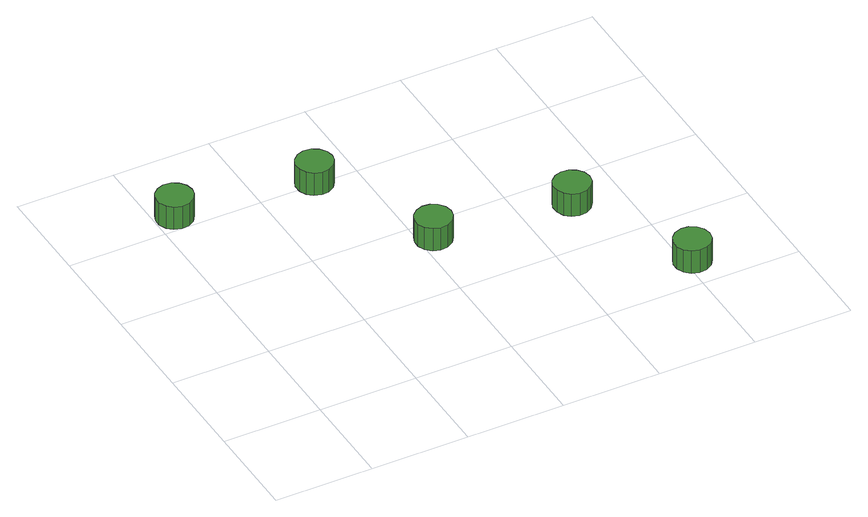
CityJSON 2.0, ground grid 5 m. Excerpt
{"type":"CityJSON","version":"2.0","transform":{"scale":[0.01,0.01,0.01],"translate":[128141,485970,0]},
"CityObjects":{
"tree1":{"type":"SolitaryVegetationObject","attributes":{"function":"something"},"geometry":[{"type":"MultiSurface","lod":"1","boundaries":[[[0,1,2,3,4,5,6,7,8,9,10,11,12,13,14]],[[15,16,17,18,19,20,21,22,23,24,25,26,27,28,29]],[[0,29,28,1]],[[1,28,27,2]],[[2,27,26,3]],[[3,26,25,4]],[[4,25,24,5]],[[5,24,23,6]],[[6,23,22,7]],[[7,22,21,8]],[[8,21,20,9]],[[9,20,19,10]],[[10,19,18,11]],[[11,18,17,12]],[[12,17,16,13]],[[13,16,15,14]],[[14,15,29,0]]]}]},
"tree2":{"type":"SolitaryVegetationObject","attributes":{"function":"something"},"geometry":[{"type":"MultiSurface","lod":"1","boundaries":[[[30,31,32,33,34,35,36,37,38,39,40,41,42,43,44]],[[45,46,47,48,49,50,51,52,53,54,55,56,57,58,59]],[[30,59,58,31]],[[31,58,57,32]],[[32,57,56,33]],[[33,56,55,34]],[[34,55,54,35]],[[35,54,53,36]],[[36,53,52,37]],[[37,52,51,38]],[[38,51,50,39]],[[39,50,49,40]],[[40,49,48,41]],[[41,48,47,42]],[[42,47,46,43]],[[43,46,45,44]],[[44,45,59,30]]]}]},
"tree3":{"type":"SolitaryVegetationObject","attributes":{"function":"something"},"geometry":[{"type":"MultiSurface","lod":"1","boundaries":[[[60,61,62,63,64,65,66,67,68,69,70,71,72,73,74]],[[75,76,77,78,79,80,81,82,83,84,85,86,87,88,89]],[[60,89,88,61]],[[61,88,87,62]],[[62,87,86,63]],[[63,86,85,64]],[[64,85,84,65]],[[65,84,83,66]],[[66,83,82,67]],[[67,82,81,68]],[[68,81,80,69]],[[69,80,79,70]],[[70,79,78,71]],[[71,78,77,72]],[[72,77,76,73]],[[73,76,75,74]],[[74,75,89,60]]]}]},
"tree4":{"type":"SolitaryVegetationObject","attributes":{"function":"something"},"geometry":[{"type":"MultiSurface","lod":"1","boundaries":[[[90,91,92,93,94,95,96,97,98,99,100,101,102,103,104]],[[105,106,107,108,109,110,111,112,113,114,115,116,117,118,119]],[[90,119,118,91]],[[91,118,117,92]],[[92,117,116,93]],[[93,116,115,94]],[[94,115,114,95]],[[95,114,113,96]],[[96,113,112,97]],[[97,112,111,98]],[[98,111,110,99]],[[99,110,109,100]],[[100,109,108,101]],[[101,108,107,102]],[[102,107,106,103]],[[103,106,105,104]],[[104,105,119,90]]]}]},
"tree5":{"type":"SolitaryVegetationObject","attributes":{"function":"something"},"geometry":[{"type":"MultiSurface","lod":"1","boundaries":[[[120,121,122,123,124,125,126,127,128,129,130,131,132,133,134]],[[135,136,137,138,139,140,141,142,143,144,145,146,147,148,149]],[[120,149,148,121]],[[121,148,147,122]],[[122,147,146,123]],[[123,146,145,124]],[[124,145,144,125]],[[125,144,143,126]],[[126,143,142,127]],[[127,142,141,128]],[[128,141,140,129]],[[129,140,139,130]],[[130,139,138,131]],[[131,138,137,132]],[[132,137,136,133]],[[133,136,135,134]],[[134,135,149,120]]]}]}
},
"vertices":[
[191,1591,190],[183,1629,190],[161,1660,190],[128,1679,190],[89,1683,190],[53,1671,190],[24,1646,190],[8,1610,190],[8,1572,190],[24,1537,190],[53,1511,190],[89,1499,190],[128,1503,190],[161,1522,190],[183,1554,190],[183,1554,61],[161,1522,61],[128,1503,61],[89,1499,61],[53,1511,61],[24,1537,61],[8,1572,61],[8,1610,61],[24,1646,61],[53,1671,61],[89,1683,61],[128,1679,61],[161,1660,61],[183,1629,61],[191,1591,61],
[872,1498,200],[864,1536,200],[842,1567,200],[808,1587,200],[770,1591,200],[733,1579,200],[705,1553,200],[689,1518,200],[689,1479,200],[705,1444,200],[733,1418,200],[770,1406,200],[808,1410,200],[842,1430,200],[864,1461,200],[864,1461,71],[842,1430,71],[808,1410,71],[770,1406,71],[733,1418,71],[705,1444,71],[689,1479,71],[689,1518,71],[705,1553,71],[733,1579,71],[770,1591,71],[808,1587,71],[842,1567,71],[864,1536,71],[872,1498,71],
[1162,885,190],[1154,923,190],[1131,954,190],[1098,973,190],[1059,977,190],[1023,965,190],[994,939,190],[979,904,190],[979,866,190],[994,831,190],[1023,805,190],[1059,793,190],[1098,797,190],[1131,816,190],[1154,847,190],[1154,847,61],[1131,816,61],[1098,797,61],[1059,793,61],[1023,805,61],[994,831,61],[979,866,61],[979,904,61],[994,939,61],[1023,965,61],[1059,977,61],[1098,973,61],[1131,954,61],[1154,923,61],[1162,885,61],
[1836,792,205],[1828,830,205],[1805,861,205],[1772,880,205],[1733,884,205],[1697,872,205],[1668,847,205],[1652,812,205],[1652,773,205],[1668,738,205],[1697,712,205],[1733,700,205],[1772,704,205],[1805,723,205],[1828,755,205],[1828,755,76],[1805,723,76],[1772,704,76],[1733,700,76],[1697,712,76],[1668,738,76],[1652,773,76],[1652,812,76],[1668,847,76],[1697,872,76],[1733,884,76],[1772,880,76],[1805,861,76],[1828,830,76],[1836,792,76],
[2125,168,194],[2117,205,194],[2095,236,194],[2061,256,194],[2023,260,194],[1986,248,194],[1958,222,194],[1942,187,194],[1942,148,194],[1958,113,194],[1986,87,194],[2023,76,194],[2061,80,194],[2095,99,194],[2117,130,194],[2117,130,65],[2095,99,65],[2061,80,65],[2023,76,65],[1986,87,65],[1958,113,65],[1942,148,65],[1942,187,65],[1958,222,65],[1986,248,65],[2023,260,65],[2061,256,65],[2095,236,65],[2117,205,65],[2125,168,65]
]}
